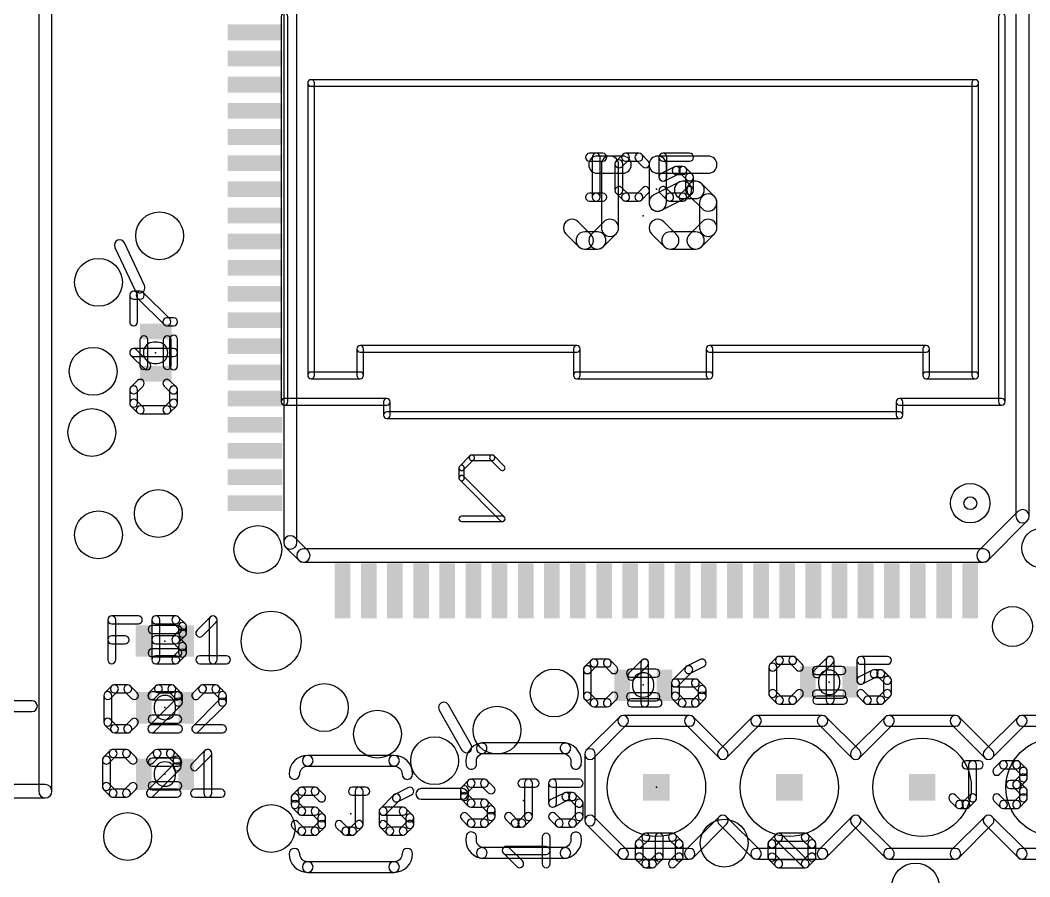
# Model space of a CAD drawing. Extents: x -56 to 120, y -53 to 58.
# Drawn here: x 23.9 to 43.21, y 16.58 to 32.95 of the extents above; entities that cross this region are included whole.
import ezdxf

# ---------------------------------------------------------------- set-up
doc = ezdxf.new("R2010")
doc.units = 0
for name, color, linetype in [('125', 6, 'CONTINUOUS'), ('126', 6, 'CONTINUOUS'), ('17', 82, 'CONTINUOUS'), ('18', 82, 'CONTINUOUS'), ('21', 253, 'CONTINUOUS'), ('22', 253, 'CONTINUOUS'), ('23', 7, 'CONTINUOUS'), ('24', 7, 'CONTINUOUS'), ('51', 253, 'CONTINUOUS'), ('52', 253, 'CONTINUOUS')]:
    doc.layers.add(name, color=color, linetype=linetype)

# ---------------------------------------------------------------- blocks, each defined once
blk = doc.blocks.new('RECT')
blk.add_solid([(-0.5, -0.5), (0.5, -0.5), (-0.5, 0.5), (0.5, 0.5)])
blk = doc.blocks.new('ROUNDP')
blk.add_circle((0, 0), 0.5)
blk = doc.blocks.new('ROUNDV')
blk.add_circle((0, 0), 0.5)

msp = doc.modelspace()

# ---------------------------------------------------------------- linework, layer by layer
at = {"layer": '125'}
for points in [[(34.789, 30.255), (35.043, 30.255, 1), (35.043, 30.407), (34.789, 30.407, 1)], [(34.992, 29.568), (34.992, 30.331, 1), (34.84, 30.331), (34.84, 29.568, 1)], [(35.4245, 30.385), (35.2965, 30.258, 1), (35.4035, 30.15), (35.5315, 30.277, 1)], [(35.732, 30.407), (35.478, 30.407, 1), (35.478, 30.255), (35.732, 30.255, 1)], [(35.9127, 30.2577), (35.7857, 30.3847, 1), (35.6783, 30.2773), (35.8053, 30.1503, 1)], [(36.701, 30.407), (36.192, 30.407, 1), (36.192, 30.255), (36.701, 30.255, 1)], [(36.116, 30.331), (36.116, 29.95, 1), (36.268, 29.95), (36.268, 30.331, 1)], [(35.274, 30.204), (35.274, 29.695, 1), (35.426, 29.695), (35.426, 30.204, 1)], [(36.2259, 29.882), (36.4809, 30.009, 1), (36.4131, 30.145), (36.1581, 30.018, 1)], [(36.447, 30.001), (36.574, 30.001, 1), (36.574, 30.153), (36.447, 30.153, 1)], [(36.5203, 30.0233), (36.6473, 29.8963, 1), (36.7547, 30.0037), (36.6277, 30.1307, 1)], [(36.625, 29.95), (36.625, 29.695, 1), (36.777, 29.695), (36.777, 29.95, 1)], [(35.2965, 29.641), (35.4245, 29.514, 1), (35.5315, 29.622), (35.4035, 29.749, 1)], [(35.7857, 29.5143), (35.9127, 29.6413, 1), (35.8053, 29.7487), (35.6783, 29.6217, 1)], [(36.3735, 29.622), (36.2455, 29.749, 1), (36.1385, 29.641), (36.2665, 29.514, 1)], [(36.6473, 29.7487), (36.5203, 29.6217, 1), (36.6277, 29.5143), (36.7547, 29.6413, 1)], [(34.789, 29.492), (34.916, 29.492, 1), (34.916, 29.644), (34.789, 29.644, 1)], [(34.916, 29.492), (35.043, 29.492, 1), (35.043, 29.644), (34.916, 29.644, 1)], [(35.478, 29.492), (35.732, 29.492, 1), (35.732, 29.644), (35.478, 29.644, 1)], [(36.574, 29.644), (36.32, 29.644, 1), (36.32, 29.492), (36.574, 29.492, 1)], [(26.1486, 27.1856), (26.1486, 27.6936, 1), (25.9966, 27.6936), (25.9966, 27.1856, 1)], [(26.0726, 27.6176), (26.1996, 27.6176, 1), (26.1996, 27.7696), (26.0726, 27.7696, 1)], [(26.1459, 27.6399), (26.6539, 27.1319, 1), (26.7613, 27.2393), (26.2533, 27.7473, 1)], [(26.7076, 27.1096), (26.8356, 27.1096, 1), (26.8356, 27.2616), (26.7076, 27.2616, 1)], [(26.9116, 26.3436), (26.9116, 26.8516, 1), (26.7596, 26.8516), (26.7596, 26.3436, 1)], [(26.0726, 26.5216), (26.8356, 26.5216, 1), (26.8356, 26.6736), (26.0726, 26.6736, 1)], [(26.3803, 26.3973), (26.1263, 26.6513, 1), (26.0189, 26.5439), (26.2729, 26.2899, 1)], [(26.1459, 26.0633), (26.0189, 25.9363, 1), (26.1263, 25.8289), (26.2533, 25.9559, 1)], [(26.8891, 25.9366), (26.7611, 26.0636, 1), (26.6541, 25.9556), (26.7821, 25.8286, 1)], [(25.9966, 25.8826), (25.9966, 25.6286, 1), (26.1486, 25.6286), (26.1486, 25.8826, 1)], [(26.9116, 25.6286), (26.9116, 25.8826, 1), (26.7596, 25.8826), (26.7596, 25.6286, 1)], [(26.0189, 25.5749), (26.1459, 25.4479, 1), (26.2533, 25.5553), (26.1263, 25.6823, 1)], [(26.7611, 25.4476), (26.8891, 25.5746, 1), (26.7821, 25.6826), (26.6541, 25.5556, 1)], [(26.1996, 25.4256), (26.7076, 25.4256, 1), (26.7076, 25.5776), (26.1996, 25.5776, 1)], [(25.7302, 20.7264), (25.7302, 21.4891, 1), (25.5778, 21.4891), (25.5778, 20.7264, 1)], [(25.654, 21.4129), (26.1624, 21.4129, 1), (26.1624, 21.5653), (25.654, 21.5653, 1)], [(26.5722, 20.7264), (26.5722, 21.4891, 1), (26.4198, 21.4891), (26.4198, 20.7264, 1)], [(26.496, 21.4129), (26.8773, 21.4129, 1), (26.8773, 21.5653), (26.496, 21.5653, 1)], [(26.8234, 21.4352), (26.9505, 21.3081, 1), (27.0583, 21.4158), (26.9312, 21.5429, 1)], [(26.9282, 21.3619), (26.9282, 21.2348, 1), (27.0806, 21.2348), (27.0806, 21.3619, 1)], [(27.3918, 21.181), (27.646, 21.4352, 1), (27.5383, 21.5429), (27.284, 21.2887, 1)], [(27.5159, 21.4891), (27.5159, 20.7264, 1), (27.6683, 20.7264), (27.6683, 21.4891, 1)], [(26.9505, 21.2887), (26.8234, 21.1616, 1), (26.9312, 21.0538), (27.0583, 21.181, 1)], [(25.654, 21.0315), (25.9082, 21.0315, 1), (25.9082, 21.1839), (25.654, 21.1839, 1)], [(26.496, 21.0315), (26.8773, 21.0315, 1), (26.8773, 21.1839), (26.496, 21.1839, 1)], [(26.8234, 21.0538), (26.9505, 20.9267, 1), (27.0583, 21.0345), (26.9312, 21.1616, 1)], [(26.9282, 20.9806), (26.9282, 20.8535, 1), (27.0806, 20.8535), (27.0806, 20.9806, 1)], [(26.9505, 20.9074), (26.8234, 20.7803, 1), (26.9312, 20.6725), (27.0583, 20.7996, 1)], [(26.8773, 20.8026), (26.496, 20.8026, 1), (26.496, 20.6502), (26.8773, 20.6502, 1)], [(27.3379, 20.6502), (27.8464, 20.6502, 1), (27.8464, 20.8026), (27.3379, 20.8026, 1)], [(34.8203, 20.7175), (34.6933, 20.5905, 1), (34.8007, 20.4831), (34.9277, 20.6101, 1)], [(35.129, 20.7398), (34.874, 20.7398, 1), (34.874, 20.5878), (35.129, 20.5878, 1)], [(35.3097, 20.5905), (35.1827, 20.7175, 1), (35.0753, 20.6101), (35.2023, 20.4831, 1)], [(35.6427, 20.3561), (35.8967, 20.6101, 1), (35.7893, 20.7175), (35.5353, 20.4635, 1)], [(35.767, 20.6638), (35.767, 19.9008, 1), (35.919, 19.9008), (35.919, 20.6638, 1)], [(36.9061, 20.7318), (36.6511, 20.6048, 1), (36.7189, 20.4688), (36.9739, 20.5958, 1)], [(38.365, 20.7683), (38.238, 20.6403, 1), (38.346, 20.5333), (38.473, 20.6613, 1)], [(38.216, 20.5868), (38.216, 20.0788, 1), (38.368, 20.0788), (38.368, 20.5868, 1)], [(38.673, 20.7908), (38.419, 20.7908, 1), (38.419, 20.6388), (38.673, 20.6388, 1)], [(38.854, 20.6403), (38.727, 20.7683, 1), (38.619, 20.6613), (38.746, 20.5333, 1)], [(39.1878, 20.4062), (39.4418, 20.6612, 1), (39.3342, 20.7684), (39.0802, 20.5134, 1)], [(39.312, 20.7148), (39.312, 19.9518, 1), (39.464, 19.9518), (39.464, 20.7148, 1)], [(40.484, 20.7908), (39.976, 20.7908, 1), (39.976, 20.6388), (40.484, 20.6388, 1)], [(39.9, 20.7148), (39.9, 20.3328, 1), (40.052, 20.3328), (40.052, 20.7148, 1)], [(34.671, 20.5368), (34.671, 20.0278, 1), (34.823, 20.0278), (34.823, 20.5368, 1)], [(36.6312, 20.5904), (36.3772, 20.3354, 1), (36.4848, 20.2282), (36.7388, 20.4832, 1)], [(40.01, 20.2648), (40.264, 20.3918, 1), (40.196, 20.5278), (39.942, 20.4008, 1)], [(40.23, 20.3838), (40.357, 20.3838, 1), (40.357, 20.5358), (40.23, 20.5358, 1)], [(40.3033, 20.4061), (40.4303, 20.2791, 1), (40.5377, 20.3865), (40.4107, 20.5135, 1)], [(36.355, 20.2818), (36.355, 20.0278, 1), (36.507, 20.0278), (36.507, 20.2818, 1)], [(36.812, 20.3578), (36.431, 20.3578, 1), (36.431, 20.2058), (36.812, 20.2058, 1)], [(36.9935, 20.2088), (36.8655, 20.3358, 1), (36.7585, 20.2278), (36.8865, 20.1008, 1)], [(40.408, 20.3328), (40.408, 20.0788, 1), (40.56, 20.0788), (40.56, 20.3328, 1)], [(25.651, 20.2221), (25.5239, 20.095, 1), (25.6317, 19.9873), (25.7588, 20.1144, 1)], [(25.5016, 20.0411), (25.5016, 19.5327, 1), (25.654, 19.5327), (25.654, 20.0411, 1)], [(25.9591, 20.2445), (25.7049, 20.2445, 1), (25.7049, 20.0921), (25.9591, 20.0921, 1)], [(26.1401, 20.095), (26.013, 20.2221, 1), (25.9052, 20.1144), (26.0324, 19.9873, 1)], [(26.493, 20.2221), (26.3659, 20.095, 1), (26.4736, 19.9873), (26.6008, 20.1144, 1)], [(26.8011, 20.2445), (26.5469, 20.2445, 1), (26.5469, 20.0921), (26.8011, 20.0921, 1)], [(26.9821, 20.095), (26.855, 20.2221, 1), (26.7472, 20.1144), (26.8743, 19.9873, 1)], [(27.0044, 19.914), (27.0044, 20.0411, 1), (26.852, 20.0411), (26.852, 19.914, 1)], [(27.335, 20.2221), (27.2078, 20.095, 1), (27.3156, 19.9873), (27.4427, 20.1144, 1)], [(27.6431, 20.2445), (27.3888, 20.2445, 1), (27.3888, 20.0921), (27.6431, 20.0921, 1)], [(27.824, 20.095), (27.6969, 20.2221, 1), (27.5892, 20.1144), (27.7163, 19.9873, 1)], [(27.8464, 19.914), (27.8464, 20.0411, 1), (27.694, 20.0411), (27.694, 19.914, 1)], [(34.6933, 19.9741), (34.8203, 19.8471, 1), (34.9277, 19.9545), (34.8007, 20.0815, 1)], [(35.1827, 19.8471), (35.3097, 19.9741, 1), (35.2023, 20.0815), (35.0753, 19.9545, 1)], [(36.3773, 19.9741), (36.5043, 19.8471, 1), (36.6117, 19.9545), (36.4847, 20.0815, 1)], [(36.8655, 19.8468), (36.9935, 19.9738, 1), (36.8865, 20.0818), (36.7585, 19.9548, 1)], [(37.016, 20.0278), (37.016, 20.1548, 1), (36.864, 20.1548), (36.864, 20.0278, 1)], [(38.2383, 20.0251), (38.3653, 19.8981, 1), (38.4727, 20.0055), (38.3457, 20.1325, 1)], [(38.7267, 19.8981), (38.8537, 20.0251, 1), (38.7463, 20.1325), (38.6193, 20.0055, 1)], [(40.1567, 20.0055), (40.0297, 20.1325, 1), (39.9223, 20.0251), (40.0493, 19.8981, 1)], [(40.4303, 20.1325), (40.3033, 20.0055, 1), (40.4107, 19.8981), (40.5377, 20.0251, 1)], [(26.4736, 19.3517), (26.9821, 19.8602, 1), (26.8743, 19.9679), (26.3659, 19.4595, 1)], [(27.3156, 19.3517), (27.824, 19.8602, 1), (27.7163, 19.9679), (27.2078, 19.4595, 1)], [(34.874, 19.8248), (35.129, 19.8248, 1), (35.129, 19.9768), (34.874, 19.9768, 1)], [(35.589, 19.8248), (36.098, 19.8248, 1), (36.098, 19.9768), (35.589, 19.9768, 1)], [(36.558, 19.8248), (36.812, 19.8248, 1), (36.812, 19.9768), (36.558, 19.9768, 1)], [(38.419, 19.8758), (38.673, 19.8758, 1), (38.673, 20.0278), (38.419, 20.0278, 1)], [(39.134, 19.8758), (39.642, 19.8758, 1), (39.642, 20.0278), (39.134, 20.0278, 1)], [(40.357, 20.0278), (40.103, 20.0278, 1), (40.103, 19.8758), (40.357, 19.8758, 1)], [(25.5239, 19.4788), (25.651, 19.3517, 1), (25.7588, 19.4595), (25.6317, 19.5866, 1)], [(26.013, 19.3517), (26.1401, 19.4788, 1), (26.0324, 19.5866), (25.9052, 19.4595, 1)], [(25.7049, 19.3294), (25.9591, 19.3294, 1), (25.9591, 19.4818), (25.7049, 19.4818, 1)], [(26.9282, 19.4818), (26.4198, 19.4818, 1), (26.4198, 19.3294), (26.9282, 19.3294, 1)], [(27.7702, 19.4818), (27.2617, 19.4818, 1), (27.2617, 19.3294), (27.7702, 19.3294, 1)], [(25.6255, 18.9897), (25.4985, 18.8627, 1), (25.6059, 18.7553), (25.7329, 18.8823, 1)], [(25.9342, 19.012), (25.6792, 19.012, 1), (25.6792, 18.86), (25.9342, 18.86, 1)], [(26.1149, 18.8627), (25.9879, 18.9897, 1), (25.8805, 18.8823), (26.0075, 18.7553, 1)], [(26.4675, 18.9897), (26.3405, 18.8627, 1), (26.4479, 18.7553), (26.5749, 18.8823, 1)], [(26.7752, 19.012), (26.5212, 19.012, 1), (26.5212, 18.86), (26.7752, 18.86, 1)], [(26.9567, 18.863), (26.8287, 18.99, 1), (26.7217, 18.882), (26.8497, 18.755, 1)], [(27.2899, 18.6283), (27.5439, 18.8823, 1), (27.4365, 18.9897), (27.1825, 18.7357, 1)], [(27.4142, 18.936), (27.4142, 18.174, 1), (27.5662, 18.174), (27.5662, 18.936, 1)], [(25.4762, 18.809), (25.4762, 18.301, 1), (25.6282, 18.301), (25.6282, 18.809, 1)], [(26.4479, 18.1202), (26.9569, 18.6282, 1), (26.8495, 18.7358), (26.3405, 18.2278, 1)], [(26.9792, 18.682), (26.9792, 18.809, 1), (26.8272, 18.809), (26.8272, 18.682, 1)], [(25.4985, 18.2473), (25.6255, 18.1203, 1), (25.7329, 18.2277), (25.6059, 18.3547, 1)], [(25.9879, 18.1203), (26.1149, 18.2473, 1), (26.0075, 18.3547), (25.8805, 18.2277, 1)], [(32.4713, 18.4187), (32.3443, 18.2917, 1), (32.4517, 18.1843), (32.5787, 18.3113, 1)], [(32.779, 18.441), (32.525, 18.441, 1), (32.525, 18.289), (32.779, 18.289, 1)], [(32.9597, 18.2917), (32.8327, 18.4187, 1), (32.7253, 18.3113), (32.8523, 18.1843, 1)], [(33.494, 18.289), (33.748, 18.289, 1), (33.748, 18.441), (33.494, 18.441, 1)], [(33.697, 17.729), (33.697, 18.365, 1), (33.545, 18.365), (33.545, 17.729, 1)], [(34.59, 18.441), (34.082, 18.441, 1), (34.082, 18.289), (34.59, 18.289, 1)], [(34.006, 18.365), (34.006, 17.984, 1), (34.158, 17.984), (34.158, 18.365, 1)], [(25.6792, 18.098), (25.9342, 18.098, 1), (25.9342, 18.25), (25.6792, 18.25, 1)], [(26.9032, 18.25), (26.3942, 18.25, 1), (26.3942, 18.098), (26.9032, 18.098, 1)], [(27.2362, 18.098), (27.7452, 18.098, 1), (27.7452, 18.25), (27.2362, 18.25, 1)], [(29.2324, 18.2663), (29.1053, 18.1392, 1), (29.2131, 18.0315), (29.3402, 18.1586, 1)], [(29.083, 18.0853), (29.083, 17.9582, 1), (29.2354, 17.9582), (29.2354, 18.0853, 1)], [(29.5405, 18.2887), (29.2863, 18.2887, 1), (29.2863, 18.1363), (29.5405, 18.1363, 1)], [(29.7215, 18.1392), (29.5944, 18.2663, 1), (29.4866, 18.1586), (29.6138, 18.0315, 1)], [(30.2554, 18.1363), (30.5096, 18.1363, 1), (30.5096, 18.2887), (30.2554, 18.2887, 1)], [(30.4587, 17.5769), (30.4587, 18.2125, 1), (30.3063, 18.2125), (30.3063, 17.5769, 1)], [(31.0435, 18.1392), (30.7892, 17.885, 1), (30.897, 17.7772), (31.1512, 18.0315, 1)], [(31.3175, 18.2806), (31.0633, 18.1535, 1), (31.1314, 18.0172), (31.3856, 18.1443, 1)], [(32.322, 18.238), (32.322, 18.111, 1), (32.474, 18.111), (32.474, 18.238, 1)], [(32.3443, 18.0573), (32.4713, 17.9303, 1), (32.5787, 18.0377), (32.4517, 18.1647, 1)], [(34.116, 17.916), (34.37, 18.043, 1), (34.302, 18.179), (34.048, 18.052, 1)], [(34.336, 18.035), (34.463, 18.035, 1), (34.463, 18.187), (34.336, 18.187, 1)], [(34.4093, 18.0573), (34.5363, 17.9303, 1), (34.6437, 18.0377), (34.5167, 18.1647, 1)], [(29.1053, 17.9044), (29.2324, 17.7772, 1), (29.3402, 17.885), (29.2131, 18.0121, 1)], [(32.525, 17.908), (32.779, 17.908, 1), (32.779, 18.06), (32.525, 18.06, 1)], [(32.725, 17.9305), (32.852, 17.8025, 1), (32.96, 17.9095), (32.833, 18.0375, 1)], [(34.514, 17.984), (34.514, 17.729, 1), (34.666, 17.729), (34.666, 17.984, 1)], [(29.2863, 17.7549), (29.5405, 17.7549, 1), (29.5405, 17.9073), (29.2863, 17.9073, 1)], [(29.4866, 17.7772), (29.6138, 17.6501, 1), (29.7215, 17.7579), (29.5944, 17.885, 1)], [(29.5914, 17.704), (29.5914, 17.5769, 1), (29.7438, 17.5769), (29.7438, 17.704, 1)], [(30.7669, 17.8311), (30.7669, 17.5769, 1), (30.9193, 17.5769), (30.9193, 17.8311, 1)], [(31.2245, 17.9073), (30.8431, 17.9073, 1), (30.8431, 17.7549), (31.2245, 17.7549, 1)], [(31.4054, 17.7579), (31.2783, 17.885, 1), (31.1706, 17.7772), (31.2977, 17.6501, 1)], [(31.4278, 17.5769), (31.4278, 17.704, 1), (31.2754, 17.704), (31.2754, 17.5769, 1)], [(32.5787, 17.6557), (32.4517, 17.7827, 1), (32.3443, 17.6753), (32.4713, 17.5483, 1)], [(32.8523, 17.7827), (32.7253, 17.6557, 1), (32.8327, 17.5483), (32.9597, 17.6753, 1)], [(32.83, 17.856), (32.83, 17.729, 1), (32.982, 17.729), (32.982, 17.856, 1)], [(33.1863, 17.6753), (33.3133, 17.5483, 1), (33.4207, 17.6557), (33.2937, 17.7827, 1)], [(33.5477, 17.5483), (33.6747, 17.6753, 1), (33.5673, 17.7827), (33.4403, 17.6557, 1)], [(34.2627, 17.6557), (34.1357, 17.7827, 1), (34.0283, 17.6753), (34.1553, 17.5483, 1)], [(34.5363, 17.7827), (34.4093, 17.6557, 1), (34.5167, 17.5483), (34.6437, 17.6753, 1)], [(29.3402, 17.5037), (29.2131, 17.6308, 1), (29.1053, 17.523), (29.2324, 17.3959, 1)], [(29.6138, 17.6308), (29.4866, 17.5037, 1), (29.5944, 17.3959), (29.7215, 17.523, 1)], [(29.9473, 17.523), (30.0744, 17.3959, 1), (30.1822, 17.5037), (30.055, 17.6308, 1)], [(30.3093, 17.3959), (30.4364, 17.523, 1), (30.3286, 17.6308), (30.2015, 17.5037, 1)], [(30.7892, 17.523), (30.9164, 17.3959, 1), (31.0241, 17.5037), (30.897, 17.6308, 1)], [(31.2783, 17.3959), (31.4054, 17.523, 1), (31.2977, 17.6308), (31.1706, 17.5037, 1)], [(32.779, 17.678), (32.525, 17.678, 1), (32.525, 17.526), (32.779, 17.526, 1)], [(33.367, 17.526), (33.494, 17.526, 1), (33.494, 17.678), (33.367, 17.678, 1)], [(34.463, 17.678), (34.209, 17.678, 1), (34.209, 17.526), (34.463, 17.526, 1)], [(29.5405, 17.526), (29.2863, 17.526, 1), (29.2863, 17.3736), (29.5405, 17.3736, 1)], [(30.1283, 17.3736), (30.2554, 17.3736, 1), (30.2554, 17.526), (30.1283, 17.526, 1)], [(30.9702, 17.3736), (31.2245, 17.3736, 1), (31.2245, 17.526), (30.9702, 17.526, 1)]]:
    msp.add_lwpolyline(points, format="xyb", close=True, dxfattribs=at)
at = {"layer": '126'}
for points in [[(34.9381, 30.024), (35.4211, 30.024, 1), (35.4211, 30.3542), (34.9381, 30.3542, 1)], [(35.3447, 28.9816), (35.3447, 30.1891, 1), (35.0145, 30.1891), (35.0145, 28.9816, 1)], [(37.0583, 30.3542), (36.0923, 30.3542, 1), (36.0923, 30.024), (37.0583, 30.024, 1)], [(35.9272, 30.1891), (35.9272, 29.4646, 1), (36.2574, 29.4646), (36.2574, 30.1891, 1)], [(36.1661, 29.3169), (36.6491, 29.5585, 1), (36.5014, 29.8538), (36.0184, 29.6123, 1)], [(36.5753, 29.541), (36.8168, 29.541, 1), (36.8168, 29.8712), (36.5753, 29.8712, 1)], [(36.7, 29.5894), (36.9415, 29.3479, 1), (37.175, 29.5814), (36.9335, 29.8229, 1)], [(36.8932, 29.4646), (36.8932, 28.9816, 1), (37.2234, 28.9816), (37.2234, 29.4646, 1)], [(34.3384, 28.8649), (34.5799, 28.6234, 1), (34.8133, 28.8568), (34.5718, 29.0983, 1)], [(35.0549, 28.6234), (35.2964, 28.8649, 1), (35.0629, 29.0983), (34.8214, 28.8568, 1)], [(36.4505, 28.8568), (36.209, 29.0983, 1), (35.9755, 28.8649), (36.217, 28.6234, 1)], [(36.9415, 29.0983), (36.7, 28.8568, 1), (36.9335, 28.6234), (37.175, 28.8649, 1)], [(34.6966, 28.575), (34.9381, 28.575, 1), (34.9381, 28.9052), (34.6966, 28.9052, 1)], [(36.8168, 28.9052), (36.3338, 28.9052, 1), (36.3338, 28.575), (36.8168, 28.575, 1)], [(34.8698, 18.8512), (35.5048, 19.4862, 1), (35.3612, 19.6298), (34.7262, 18.9948, 1)], [(35.433, 19.4564), (36.703, 19.4564, 1), (36.703, 19.6596), (35.433, 19.6596, 1)], [(36.6312, 19.4862), (37.2662, 18.8512, 1), (37.4098, 18.9948), (36.7748, 19.6298, 1)], [(37.4098, 18.8512), (38.0448, 19.4862, 1), (37.9012, 19.6298), (37.2662, 18.9948, 1)], [(37.973, 19.4564), (39.243, 19.4564, 1), (39.243, 19.6596), (37.973, 19.6596, 1)], [(39.1712, 19.4862), (39.8062, 18.8512, 1), (39.9498, 18.9948), (39.3148, 19.6298, 1)], [(39.9498, 18.8512), (40.5848, 19.4862, 1), (40.4412, 19.6298), (39.8062, 18.9948, 1)], [(40.513, 19.4564), (41.783, 19.4564, 1), (41.783, 19.6596), (40.513, 19.6596, 1)], [(41.7112, 19.4862), (42.3462, 18.8512, 1), (42.4898, 18.9948), (41.8548, 19.6298, 1)], [(42.4898, 18.8512), (43.1248, 19.4862, 1), (42.9812, 19.6298), (42.3462, 18.9948, 1)], [(43.053, 19.4564), (44.323, 19.4564, 1), (44.323, 19.6596), (43.053, 19.6596, 1)], [(34.8996, 17.653), (34.8996, 18.923, 1), (34.6964, 18.923), (34.6964, 17.653, 1)], [(41.9864, 18.6442), (42.2406, 18.6442, 1), (42.2406, 18.7966), (41.9864, 18.7966, 1)], [(42.1897, 18.0849), (42.1897, 18.7204, 1), (42.0373, 18.7204), (42.0373, 18.0849, 1)], [(42.628, 18.5395), (42.7552, 18.6666, 1), (42.6474, 18.7743), (42.5203, 18.6472, 1)], [(42.7013, 18.6442), (42.9555, 18.6442, 1), (42.9555, 18.7966), (42.7013, 18.7966, 1)], [(42.9016, 18.6666), (43.0287, 18.5395, 1), (43.1365, 18.6472), (43.0094, 18.7743, 1)], [(43.0287, 18.5201), (42.9016, 18.393, 1), (43.0094, 18.2852), (43.1365, 18.4124, 1)], [(43.0064, 18.5933), (43.0064, 18.4662, 1), (43.1588, 18.4662), (43.1588, 18.5933, 1)], [(42.9555, 18.4153), (42.8284, 18.4153, 1), (42.8284, 18.2629), (42.9555, 18.2629, 1)], [(42.9016, 18.2852), (43.0287, 18.1581, 1), (43.1365, 18.2659), (43.0094, 18.393, 1)], [(41.6783, 18.031), (41.8054, 17.9039, 1), (41.9132, 18.0117), (41.7861, 18.1388, 1)], [(42.0403, 17.9039), (42.1674, 18.031, 1), (42.0596, 18.1388), (41.9325, 18.0117, 1)], [(42.7552, 18.0117), (42.628, 18.1388, 1), (42.5203, 18.031), (42.6474, 17.9039, 1)], [(43.0287, 18.1388), (42.9016, 18.0117, 1), (43.0094, 17.9039), (43.1365, 18.031, 1)], [(43.0064, 18.212), (43.0064, 18.0849, 1), (43.1588, 18.0849), (43.1588, 18.212, 1)], [(41.8593, 17.8816), (41.9864, 17.8816, 1), (41.9864, 18.034), (41.8593, 18.034, 1)], [(42.9555, 18.034), (42.7013, 18.034, 1), (42.7013, 17.8816), (42.9555, 17.8816, 1)], [(35.5048, 17.0898), (34.8698, 17.7248, 1), (34.7262, 17.5812), (35.3612, 16.9462, 1)], [(37.2662, 17.7248), (36.6312, 17.0898, 1), (36.7748, 16.9462), (37.4098, 17.5812, 1)], [(38.0448, 17.0898), (37.4098, 17.7248, 1), (37.2662, 17.5812), (37.9012, 16.9462, 1)], [(39.8062, 17.7248), (39.1712, 17.0898, 1), (39.3148, 16.9462), (39.9498, 17.5812, 1)], [(40.5848, 17.0898), (39.9498, 17.7248, 1), (39.8062, 17.5812), (40.4412, 16.9462, 1)], [(42.3462, 17.7248), (41.7112, 17.0898, 1), (41.8548, 16.9462), (42.4898, 17.5812, 1)], [(43.1248, 17.0898), (42.4898, 17.7248, 1), (42.3462, 17.5812), (42.9812, 16.9462, 1)], [(34.036, 16.8261), (34.036, 17.3345, 1), (33.8836, 17.3345), (33.8836, 16.8261, 1)], [(35.8104, 17.3884), (35.6833, 17.2613, 1), (35.791, 17.1535), (35.9181, 17.2806, 1)], [(36.3727, 17.4107), (35.8643, 17.4107, 1), (35.8643, 17.2583), (36.3727, 17.2583, 1)], [(36.1947, 16.9532), (36.1947, 17.3345, 1), (36.0423, 17.3345), (36.0423, 16.9532, 1)], [(36.5537, 17.2613), (36.4266, 17.3884, 1), (36.3188, 17.2807), (36.4459, 17.1535, 1)], [(38.331, 17.1535), (38.4581, 17.2806, 1), (38.3504, 17.3884), (38.2233, 17.2613, 1)], [(38.4043, 17.2583), (38.9127, 17.2583, 1), (38.9127, 17.4107), (38.4043, 17.4107, 1)], [(38.9666, 16.88), (38.4581, 17.3884, 1), (38.3504, 17.2806), (38.8588, 16.7722, 1)], [(38.8588, 17.2807), (38.9859, 17.1535, 1), (39.0937, 17.2613), (38.9666, 17.3884, 1)], [(35.6609, 17.2074), (35.6609, 16.9532, 1), (35.8133, 16.9532), (35.8133, 17.2074, 1)], [(36.576, 16.9532), (36.576, 17.2074, 1), (36.4236, 17.2074), (36.4236, 16.9532, 1)], [(38.3533, 16.9532), (38.3533, 17.2074, 1), (38.2009, 17.2074), (38.2009, 16.9532, 1)], [(38.9636, 17.2074), (38.9636, 16.9532, 1), (39.116, 16.9532), (39.116, 17.2074, 1)], [(33.5052, 16.88), (33.251, 17.1342, 1), (33.1433, 17.0264), (33.3975, 16.7722, 1)], [(33.1972, 17.0041), (33.9598, 17.0041, 1), (33.9598, 17.1565), (33.1972, 17.1565, 1)], [(36.703, 17.1196), (35.433, 17.1196, 1), (35.433, 16.9164), (36.703, 16.9164, 1)], [(35.6833, 16.8993), (35.8104, 16.7722, 1), (35.9181, 16.88), (35.791, 17.0071, 1)], [(36.0452, 16.7722), (36.1724, 16.8993, 1), (36.0646, 17.0071), (35.9375, 16.88, 1)], [(36.4266, 16.7722), (36.5537, 16.8993, 1), (36.4459, 17.0071), (36.3188, 16.88, 1)], [(39.243, 17.1196), (37.973, 17.1196, 1), (37.973, 16.9164), (39.243, 16.9164, 1)], [(38.4581, 16.88), (38.331, 17.0071, 1), (38.2233, 16.8993), (38.3504, 16.7722, 1)], [(38.9859, 17.0071), (38.8588, 16.88, 1), (38.9666, 16.7722), (39.0937, 16.8993, 1)], [(41.783, 17.1196), (40.513, 17.1196, 1), (40.513, 16.9164), (41.783, 16.9164, 1)], [(44.323, 17.1196), (43.053, 17.1196, 1), (43.053, 16.9164), (44.323, 16.9164, 1)], [(35.8643, 16.7499), (35.9914, 16.7499, 1), (35.9914, 16.9023), (35.8643, 16.9023, 1)], [(38.9127, 16.9023), (38.4043, 16.9023, 1), (38.4043, 16.7499), (38.9127, 16.7499, 1)]]:
    msp.add_lwpolyline(points, format="xyb", close=True, dxfattribs=at)
at = {"layer": '21'}
for points in [[(29.195, 22.968), (29.195, 36.468, 1), (28.941, 36.468), (28.941, 22.968, 1)], [(42.941, 36.468), (42.941, 23.468, 1), (43.195, 23.468), (43.195, 36.468, 1)], [(24.257, 33.528), (24.257, 18.2118, 1), (24.511, 18.2118), (24.511, 33.528, 1)], [(25.7144, 28.6081), (26.0954, 27.7953, 1), (26.2794, 27.8815), (25.8984, 28.6943, 1)], [(26.4617, 26.3906), (26.5227, 26.3906, 1), (26.5227, 26.797), (26.4617, 26.797, 1)], [(42.9782, 23.5578), (42.2282, 22.8078, 1), (42.4078, 22.6282), (43.1578, 23.3782, 1)], [(29.4078, 22.8078), (29.1578, 23.0578, 1), (28.9782, 22.8782), (29.2282, 22.6282, 1)], [(42.318, 22.845), (29.318, 22.845, 1), (29.318, 22.591), (42.318, 22.591, 1)], [(35.6108, 20.2743), (35.6108, 20.2133, 1), (36.0172, 20.2133), (36.0172, 20.2743, 1)], [(39.5732, 20.2641), (39.5732, 20.3251, 1), (39.1668, 20.3251), (39.1668, 20.2641, 1)], [(24.1303, 19.94), (23.0626, 19.94, 1), (23.0626, 19.7368), (24.1303, 19.7368, 1)], [(26.4668, 19.8425), (26.4668, 19.7815, 1), (26.8732, 19.7815), (26.8732, 19.8425, 1)], [(31.9156, 19.7619), (32.3474, 18.9999, 1), (32.5242, 19.1001), (32.0924, 19.8621, 1)], [(35.3612, 19.6298), (34.7262, 18.9948, 1), (34.8698, 18.8512), (35.5048, 19.4862, 1)], [(35.433, 19.4564), (36.703, 19.4564, 1), (36.703, 19.6596), (35.433, 19.6596, 1)], [(36.6312, 19.4862), (37.2662, 18.8512, 1), (37.4098, 18.9948), (36.7748, 19.6298, 1)], [(37.4098, 18.8512), (38.0448, 19.4862, 1), (37.9012, 19.6298), (37.2662, 18.9948, 1)], [(37.973, 19.4564), (39.243, 19.4564, 1), (39.243, 19.6596), (37.973, 19.6596, 1)], [(39.1712, 19.4862), (39.8062, 18.8512, 1), (39.9498, 18.9948), (39.3148, 19.6298, 1)], [(39.9498, 18.8512), (40.5848, 19.4862, 1), (40.4412, 19.6298), (39.8062, 18.9948, 1)], [(40.513, 19.4564), (41.783, 19.4564, 1), (41.783, 19.6596), (40.513, 19.6596, 1)], [(41.7112, 19.4862), (42.3462, 18.8512, 1), (42.4898, 18.9948), (41.8548, 19.6298, 1)], [(42.9812, 19.6298), (42.3462, 18.9948, 1), (42.4898, 18.8512), (43.1248, 19.4862, 1)], [(43.053, 19.4564), (44.323, 19.4564, 1), (44.323, 19.6596), (43.053, 19.6596, 1)], [(32.7479, 18.9344, 1), (32.7081, 19.1336, 0.4142), (32.4284, 18.7141, 1), (32.6276, 18.7539, -0.4142)], [(32.728, 18.9324), (34.328, 18.9324, 1), (34.328, 19.1356), (32.728, 19.1356, 1)], [(34.4284, 18.7539, 1), (34.6276, 18.7141, 0.4142), (34.3479, 19.1336, 1), (34.3081, 18.9344, -0.4142)], [(34.6964, 18.923), (34.6964, 17.653, 1), (34.8996, 17.653), (34.8996, 18.923, 1)], [(26.4668, 18.5725), (26.4668, 18.5115, 1), (26.8732, 18.5115), (26.8732, 18.5725, 1)], [(29.4005, 18.6944, 1), (29.4005, 18.8976, 0.4142), (29.0449, 18.542, 1), (29.2481, 18.542, -0.4142)], [(29.4005, 18.6944), (31.0515, 18.6944, 1), (31.0515, 18.8976), (29.4005, 18.8976, 1)], [(31.2039, 18.542, 1), (31.4071, 18.542, 0.4142), (31.0515, 18.8976, 1), (31.0515, 18.6944, -0.4142)], [(24.384, 18.3388), (20.828, 18.3388, 1), (20.828, 18.0848), (24.384, 18.0848, 1)], [(31.5722, 18.0594), (32.3596, 18.0594, 1), (32.3596, 18.2626), (31.5722, 18.2626, 1)], [(34.7262, 17.5812), (35.3612, 16.9462, 1), (35.5048, 17.0898), (34.8698, 17.7248, 1)], [(37.2662, 17.7248), (36.6312, 17.0898, 1), (36.7748, 16.9462), (37.4098, 17.5812, 1)], [(38.0448, 17.0898), (37.4098, 17.7248, 1), (37.2662, 17.5812), (37.9012, 16.9462, 1)], [(39.8062, 17.7248), (39.1712, 17.0898, 1), (39.3148, 16.9462), (39.9498, 17.5812, 1)], [(40.5848, 17.0898), (39.9498, 17.7248, 1), (39.8062, 17.5812), (40.4412, 16.9462, 1)], [(42.3462, 17.7248), (41.7112, 17.0898, 1), (41.8548, 16.9462), (42.4898, 17.5812, 1)], [(42.3462, 17.5812), (42.9812, 16.9462, 1), (43.1248, 17.0898), (42.4898, 17.7248, 1)], [(32.6276, 17.3141, 1), (32.4284, 17.3539, 0.4142), (32.7081, 16.9344, 1), (32.7479, 17.1336, -0.4142)], [(34.3081, 17.1336, 1), (34.3479, 16.9344, 0.4142), (34.6276, 17.3539, 1), (34.4284, 17.3141, -0.4142)], [(29.2481, 17.018, 1), (29.0449, 17.018, 0.4142), (29.4005, 16.6624, 1), (29.4005, 16.8656, -0.4142)], [(31.0515, 16.8656, 1), (31.0515, 16.6624, 0.4142), (31.4071, 17.018, 1), (31.2039, 17.018, -0.4142)], [(34.328, 17.1356), (32.728, 17.1356, 1), (32.728, 16.9324), (34.328, 16.9324, 1)], [(36.703, 17.1196), (35.433, 17.1196, 1), (35.433, 16.9164), (36.703, 16.9164, 1)], [(39.243, 17.1196), (37.973, 17.1196, 1), (37.973, 16.9164), (39.243, 16.9164, 1)], [(41.783, 17.1196), (40.513, 17.1196, 1), (40.513, 16.9164), (41.783, 16.9164, 1)], [(44.323, 17.1196), (43.053, 17.1196, 1), (43.053, 16.9164), (44.323, 16.9164, 1)], [(31.0515, 16.8656), (29.4005, 16.8656, 1), (29.4005, 16.6624), (31.0515, 16.6624, 1)]]:
    msp.add_lwpolyline(points, format="xyb", close=True, dxfattribs=at)
for radius in [0.3769, 0.1229]:
    msp.add_circle((42.068, 23.718), radius, dxfattribs=at)
at = {"layer": '22'}
for points in [[(28.8925, 33.02), (28.8925, 25.654, 1), (29.0195, 25.654), (29.0195, 33.02, 1)], [(42.7355, 25.654), (42.7355, 33.02, 1), (42.6085, 33.02), (42.6085, 25.654, 1)], [(28.956, 25.5905), (30.9118, 25.5905, 1), (30.9118, 25.7175), (28.956, 25.7175, 1)], [(30.8483, 25.654), (30.8483, 25.4, 1), (30.9753, 25.4), (30.9753, 25.654, 1)], [(40.7797, 25.4), (40.7797, 25.654, 1), (40.6527, 25.654), (40.6527, 25.4, 1)], [(40.7162, 25.5905), (42.672, 25.5905, 1), (42.672, 25.7175), (40.7162, 25.7175, 1)], [(30.9118, 25.3365), (40.7162, 25.3365, 1), (40.7162, 25.4635), (30.9118, 25.4635, 1)], [(32.3789, 24.3574), (32.5738, 24.5523, 1), (32.502, 24.6241), (32.3071, 24.4292, 1)], [(32.5379, 24.5374), (32.9277, 24.5374, 1), (32.9277, 24.639), (32.5379, 24.639, 1)], [(32.8918, 24.5523), (33.0867, 24.3574, 1), (33.1585, 24.4292), (32.9636, 24.6241, 1)], [(32.3938, 24.1984), (32.3938, 24.3933, 1), (32.2922, 24.3933), (32.2922, 24.1984, 1)], [(33.1585, 23.4547), (32.3789, 24.2343, 1), (32.3071, 24.1625), (33.0867, 23.3829, 1)], [(32.343, 23.368), (33.1226, 23.368, 1), (33.1226, 23.4696), (32.343, 23.4696, 1)]]:
    msp.add_lwpolyline(points, format="xyb", close=True, dxfattribs=at)
at = {"layer": '23'}
for p in [(36.068, 29.718), (26.4922, 26.5938), (26.67, 21.082), (39.37, 20.2946), (35.814, 20.2438), (26.67, 19.812), (26.67, 18.542), (36.068, 18.288), (33.528, 18.034), (30.226, 17.78)]:
    msp.add_point(p, dxfattribs=at)
at = {"layer": '24'}
msp.add_point((35.814, 29.21), dxfattribs=at)
at = {"layer": '51'}
for points in [[(26.3444, 26.3488), (26.3444, 26.8388, 1), (26.192, 26.8388), (26.192, 26.3488, 1)], [(26.64, 26.8388), (26.64, 26.3488, 1), (26.7924, 26.3488), (26.7924, 26.8388, 1)], [(26.425, 21.2298), (26.915, 21.2298, 1), (26.915, 21.3822), (26.425, 21.3822, 1)], [(26.915, 20.9342), (26.425, 20.9342, 1), (26.425, 20.7818), (26.915, 20.7818, 1)], [(35.569, 20.3916), (36.059, 20.3916, 1), (36.059, 20.544), (35.569, 20.544, 1)], [(39.125, 20.4424), (39.615, 20.4424, 1), (39.615, 20.5948), (39.125, 20.5948, 1)], [(26.425, 19.9598), (26.915, 19.9598, 1), (26.915, 20.1122), (26.425, 20.1122, 1)], [(36.059, 20.096), (35.569, 20.096, 1), (35.569, 19.9436), (36.059, 19.9436, 1)], [(39.615, 20.1468), (39.125, 20.1468, 1), (39.125, 19.9944), (39.615, 19.9944, 1)], [(26.915, 19.6642), (26.425, 19.6642, 1), (26.425, 19.5118), (26.915, 19.5118, 1)], [(26.425, 18.6898), (26.915, 18.6898, 1), (26.915, 18.8422), (26.425, 18.8422, 1)], [(26.915, 18.3942), (26.425, 18.3942, 1), (26.425, 18.2418), (26.915, 18.2418, 1)]]:
    msp.add_lwpolyline(points, format="xyb", close=True, dxfattribs=at)
at = {"layer": '52'}
for points in [[(42.164, 31.8135), (29.464, 31.8135, 1), (29.464, 31.6865), (42.164, 31.6865, 1)], [(29.4005, 31.75), (29.4005, 26.162, 1), (29.5275, 26.162), (29.5275, 31.75, 1)], [(42.2275, 26.162), (42.2275, 31.75, 1), (42.1005, 31.75), (42.1005, 26.162, 1)], [(30.4673, 26.162), (30.4673, 26.67, 1), (30.3403, 26.67), (30.3403, 26.162, 1)], [(30.4038, 26.6065), (34.544, 26.6065, 1), (34.544, 26.7335), (30.4038, 26.7335, 1)], [(34.4805, 26.67), (34.4805, 26.162, 1), (34.6075, 26.162), (34.6075, 26.67, 1)], [(37.1475, 26.162), (37.1475, 26.67, 1), (37.0205, 26.67), (37.0205, 26.162, 1)], [(37.084, 26.6065), (41.2242, 26.6065, 1), (41.2242, 26.7335), (37.084, 26.7335, 1)], [(41.1607, 26.67), (41.1607, 26.162, 1), (41.2877, 26.162), (41.2877, 26.67, 1)], [(29.464, 26.0985), (30.4038, 26.0985, 1), (30.4038, 26.2255), (29.464, 26.2255, 1)], [(34.544, 26.0985), (37.084, 26.0985, 1), (37.084, 26.2255), (34.544, 26.2255, 1)], [(41.2242, 26.0985), (42.164, 26.0985, 1), (42.164, 26.2255), (41.2242, 26.2255, 1)]]:
    msp.add_lwpolyline(points, format="xyb", close=True, dxfattribs=at)

# ---------------------------------------------------------------- block references
at = {"layer": '17', "xscale": 1.8796, "yscale": 1.8796, "rotation": 90}
for p in [(36.068, 18.288), (36.068, 18.288), (38.608, 18.288), (38.608, 18.288), (41.148, 18.288), (41.148, 18.288), (43.688, 18.288), (43.688, 18.288)]:
    msp.add_blockref('ROUNDP', p, dxfattribs=at)
at = {"layer": '18'}
for p, xscale, yscale in [((26.5684, 28.829), 0.9144, 0.9144), ((25.4, 27.94), 0.9144, 0.9144), ((25.2984, 26.2382), 0.9144, 0.9144), ((25.273, 25.0698), 0.9144, 0.9144), ((26.543, 23.5204), 0.9144, 0.9144), ((25.4, 23.114), 0.9144, 0.9144), ((28.448, 22.8346), 0.9144, 0.9144), ((43.434, 22.86), 0.762, 0.762), ((28.702, 21.082), 1.143, 1.143), ((42.8752, 21.3614), 0.762, 0.762), ((34.1122, 20.0914), 0.9144, 0.9144), ((29.718, 19.812), 0.9144, 0.9144), ((30.734, 19.304), 0.9144, 0.9144), ((33.02, 19.3802), 0.9144, 0.9144), ((31.8262, 18.796), 0.9144, 0.9144), ((28.702, 17.5006), 0.9144, 0.9144), ((25.9588, 17.3482), 0.9144, 0.9144), ((37.3634, 17.2212), 0.9144, 0.9144), ((41.021, 16.383), 0.9144, 0.9144)]:
    msp.add_blockref('ROUNDV', p, dxfattribs=dict(at, xscale=xscale, yscale=yscale))
at = {"layer": '51'}
for p, xscale, yscale, rotation in [((28.393, 32.718), 1.0499, 0.3003, 180), ((28.393, 32.218), 1.0499, 0.3001, 180), ((28.393, 31.718), 1.0499, 0.3003, 180), ((28.393, 31.218), 1.0499, 0.3001, 180), ((28.393, 30.718), 1.0499, 0.3003, 180), ((28.393, 30.218), 1.0499, 0.3001, 180), ((28.393, 29.718), 1.0499, 0.3003, 180), ((28.393, 29.218), 1.0499, 0.3001, 180), ((28.393, 28.718), 1.0499, 0.3003, 180), ((28.393, 28.218), 1.0499, 0.3001, 180), ((28.393, 27.718), 1.0499, 0.3003, 180), ((28.393, 27.218), 1.0499, 0.3001, 180), ((26.4971, 27.0026), 0.3, 0.5999, 90), ((28.393, 26.718), 1.0499, 0.3003, 180), ((26.4971, 26.1898), 0.3, 0.5999, 90), ((28.393, 26.218), 1.0499, 0.3001, 180), ((28.393, 25.718), 1.0499, 0.3003, 180), ((28.393, 25.218), 1.0499, 0.3001, 180), ((28.393, 24.718), 1.0499, 0.3003, 180), ((28.393, 24.218), 1.0499, 0.3001, 180), ((28.393, 23.718), 1.0499, 0.3003, 180), ((30.0679, 22.043), 0.3003, 1.0499, 180), ((30.5679, 22.043), 0.3001, 1.0499, 180), ((31.0679, 22.043), 0.3003, 1.0499, 180), ((31.568, 22.043), 0.3001, 1.0499, 180), ((32.068, 22.043), 0.3003, 1.0499, 180), ((32.568, 22.043), 0.3001, 1.0499, 180), ((33.068, 22.043), 0.3003, 1.0499, 180), ((33.568, 22.043), 0.3001, 1.0499, 180), ((34.068, 22.043), 0.3003, 1.0499, 180), ((34.568, 22.043), 0.3001, 1.0499, 180), ((35.068, 22.043), 0.3003, 1.0499, 180), ((35.568, 22.043), 0.3001, 1.0499, 180), ((36.068, 22.043), 0.3003, 1.0499, 180), ((36.568, 22.043), 0.3001, 1.0499, 180), ((37.068, 22.043), 0.3003, 1.0499, 180), ((37.568, 22.043), 0.3001, 1.0499, 180), ((38.068, 22.043), 0.3003, 1.0499, 180), ((38.568, 22.043), 0.3001, 1.0499, 180), ((39.068, 22.043), 0.3003, 1.0499, 180), ((39.568, 22.043), 0.3001, 1.0499, 180), ((40.068, 22.043), 0.3003, 1.0499, 180), ((40.568, 22.043), 0.3001, 1.0499, 180), ((41.068, 22.043), 0.3003, 1.0499, 180), ((41.568, 22.043), 0.3001, 1.0499, 180), ((42.068, 22.043), 0.3003, 1.0499, 180), ((26.2612, 21.0869), 0.3, 0.5999, 180), ((27.074, 21.0869), 0.3, 0.5999, 180), ((38.9612, 20.2995), 0.3, 0.5999, 180), ((39.774, 20.2995), 0.3, 0.5999, 180)]:
    msp.add_blockref('RECT', p, dxfattribs=dict(at, xscale=xscale, yscale=yscale, rotation=rotation))
for p, xscale, yscale in [((35.41, 20.239), 0.3, 0.5999), ((36.2228, 20.239), 0.3, 0.5999), ((26.266, 19.8072), 0.3, 0.5999), ((27.0788, 19.8072), 0.3, 0.5999), ((26.266, 18.5372), 0.3, 0.5999), ((27.0788, 18.5372), 0.3, 0.5999), ((36.068, 18.288), 0.508, 0.508), ((38.608, 18.288), 0.508, 0.508), ((41.148, 18.288), 0.508, 0.508)]:
    msp.add_blockref('RECT', p, dxfattribs=dict(at, xscale=xscale, yscale=yscale))

doc.saveas('drawing.dxf')
